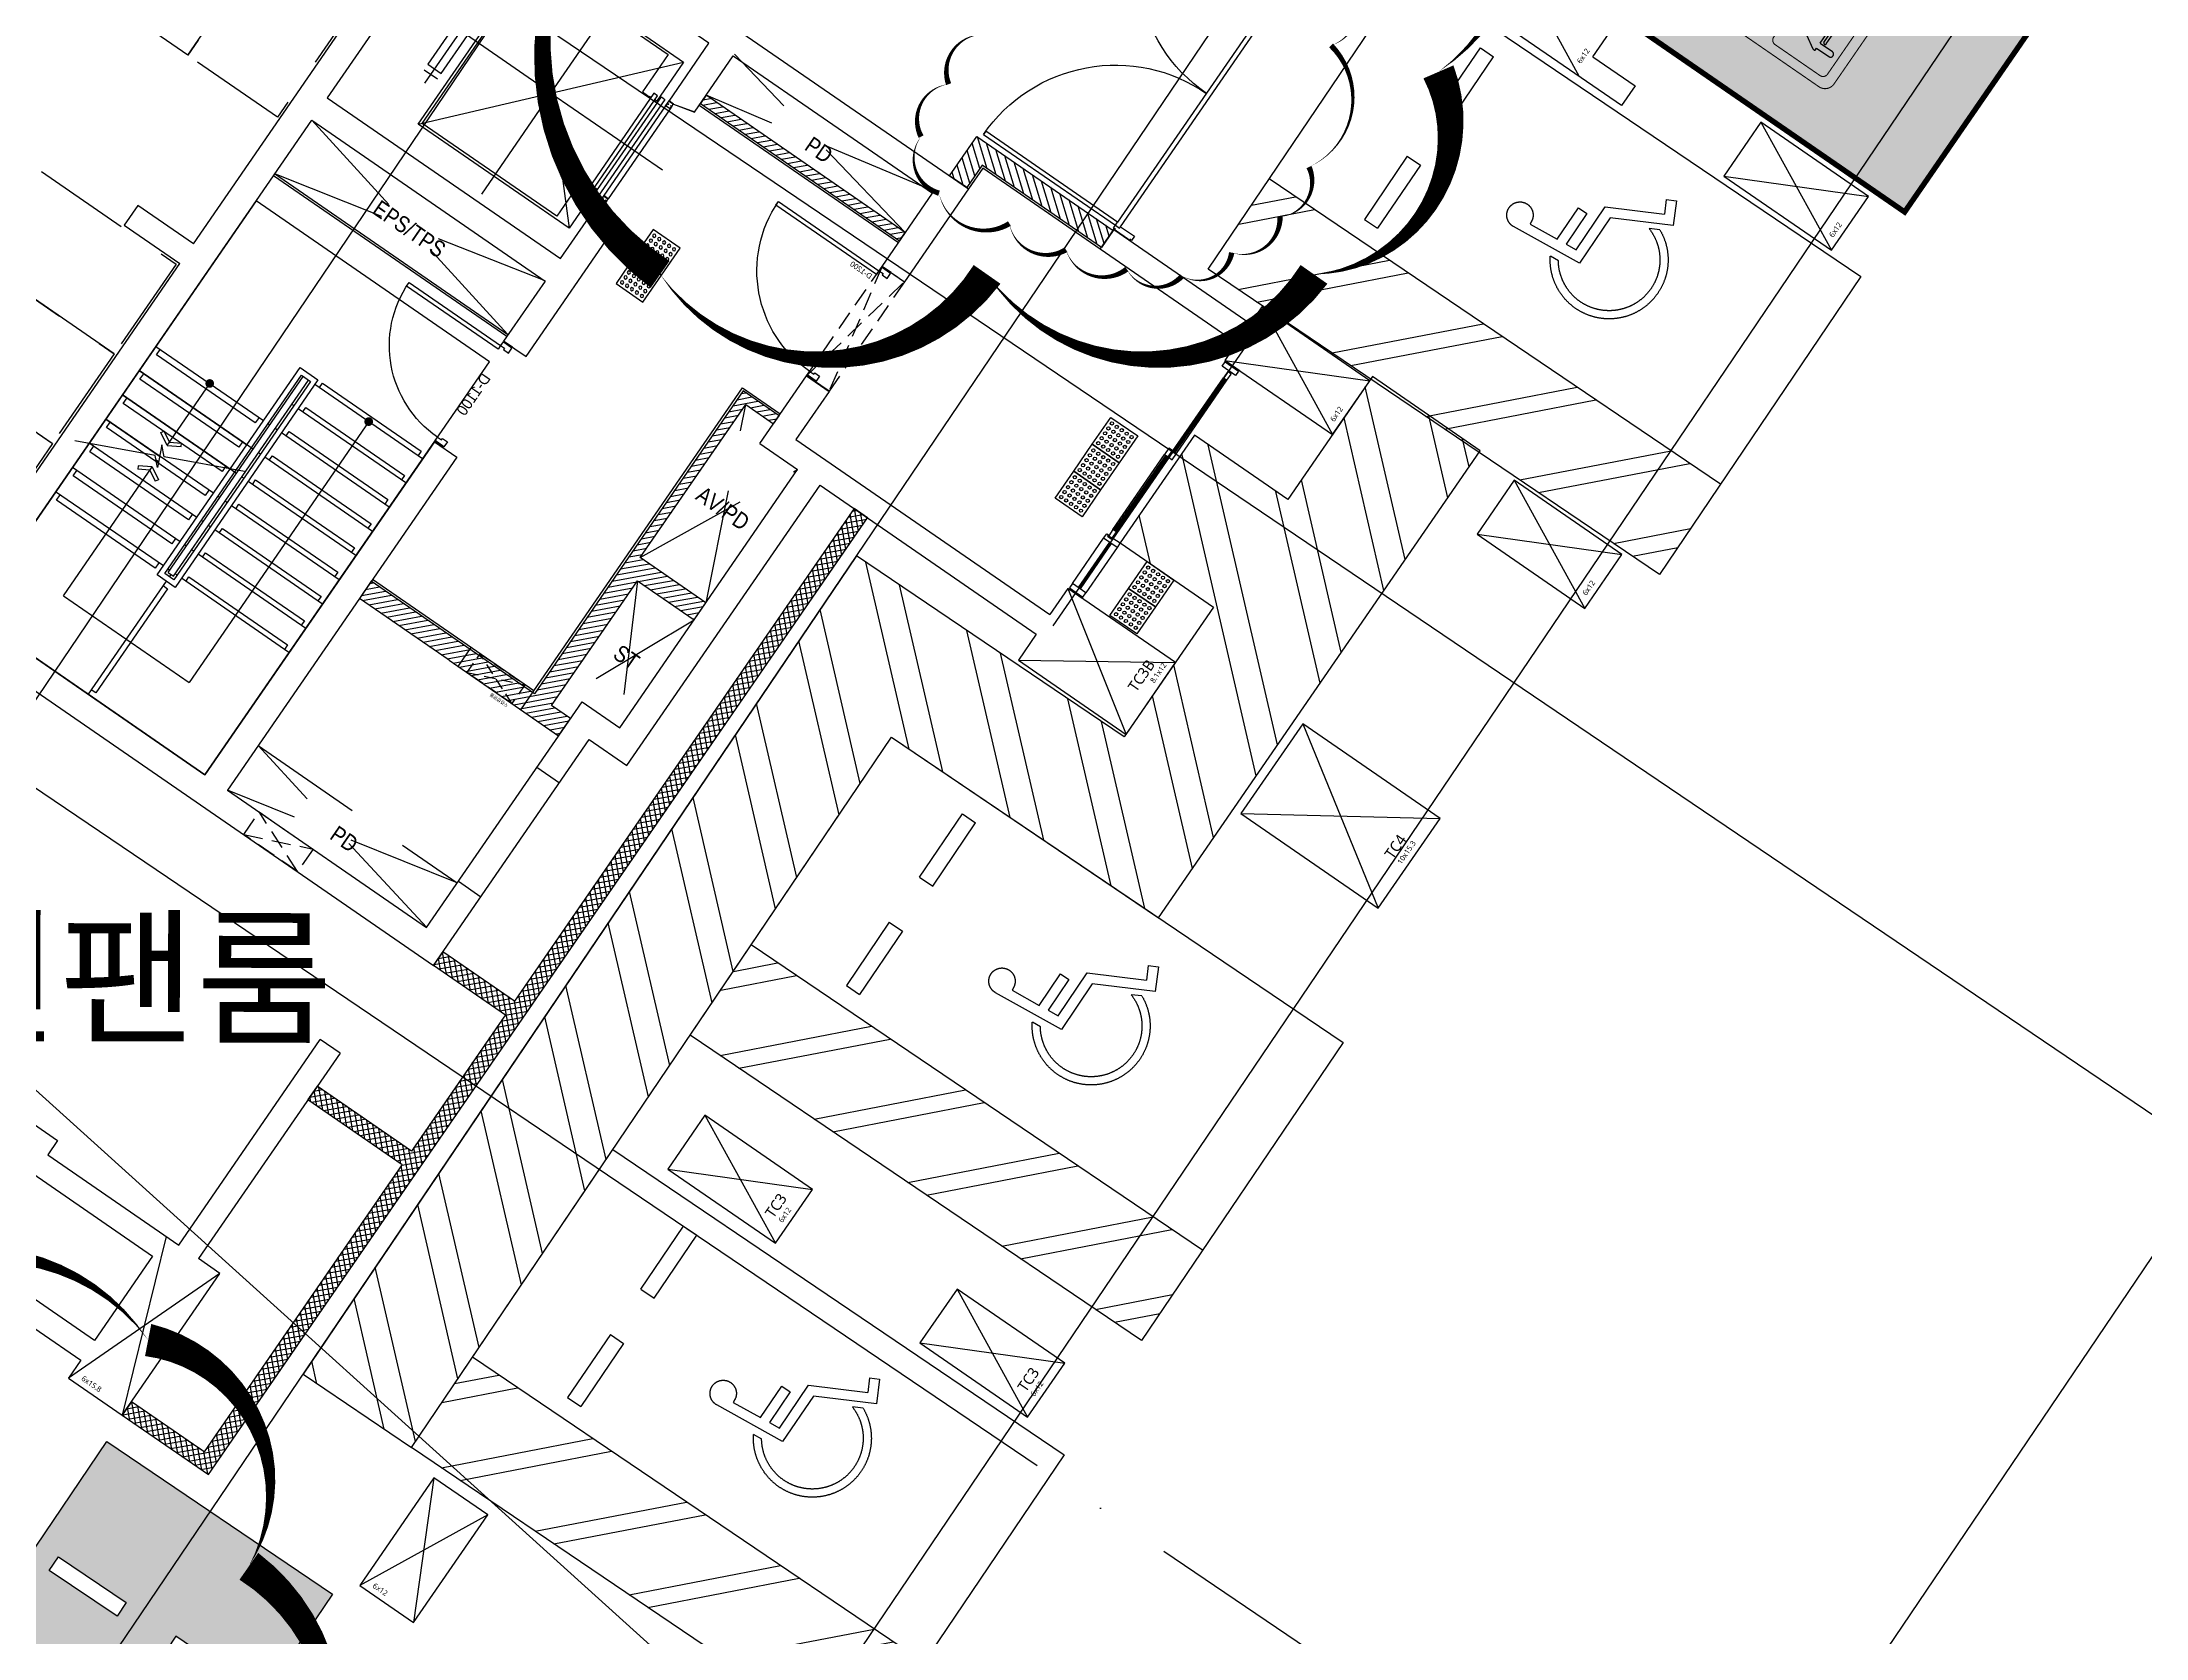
# Model space of a CAD drawing. Header units: millimetres. Extents: x -21000 to 567700, y 435000 to 850800.
# Drawn here: x 126322 to 145627, y 693040 to 707680 of the extents above; entities that cross this region are included whole.
import ezdxf
from ezdxf.enums import TextEntityAlignment as Align
from ezdxf.xclip import XClip

# ---------------------------------------------------------------- set-up
doc = ezdxf.new("R2010")
doc.units = ezdxf.units.MM
doc.header["$LTSCALE"] = 700
doc.header["$XCLIPFRAME"] = 2
for name, pattern in [('AB_Pbase$0$CEN', [62, 60, -1, 0, -1]), ('AB_Pbase$0$HID', [2.3, 1.5, -0.8]), ('AB_Pbase$0$주차장기둥$0$CEN', [62, 60, -1, 0, -1]), ('AB_Pbase$0$지하1층 동골조$0$$1$12$0$HIDDEN', [0.375, 0.25, -0.125]), ('AB_Pbase$0$지하1층 동골조$0$$2$12$0$HIDDEN', [0.375, 0.25, -0.125]), ('HIDDEN', [9.525, 6.35, -3.175])]:
    doc.linetypes.add(name, pattern=pattern)
doc.layers.get('0').update_dxf_attribs({"color": 2})
doc.layers.get('Defpoints').update_dxf_attribs({"color": 171})
for name, color, linetype, plot in [('AB_Pbase$0$252', 252, 'Continuous', False), ('AB_Pbase$0$CON-102-B2F$0$DEFPOINT', 247, 'Continuous', False), ('AB_Pbase$0$Defponts', 161, 'Continuous', False), ('def_10', 230, 'Continuous', False)]:
    doc.layers.add(name, color=color, linetype=linetype, plot=plot)
for name, color, linetype in [('AB_Pbase$0$CEN', 1, 'AB_Pbase$0$CEN'), ('AB_Pbase$0$DOOR', 4, 'Continuous'), ('AB_Pbase$0$ELE4', 4, 'Continuous'), ('AB_Pbase$0$ELE6', 6, 'Continuous'), ('AB_Pbase$0$ELE9', 9, 'Continuous'), ('AB_Pbase$0$elev', 6, 'Continuous'), ('AB_Pbase$0$FIN', 6, 'Continuous'), ('AB_Pbase$0$HAT', 8, 'Continuous'), ('AB_Pbase$0$HAT-BR', 5, 'Continuous'), ('AB_Pbase$0$LEAD', 7, 'Continuous'), ('AB_Pbase$0$void', 1, 'AB_Pbase$0$HID'), ('AB_Pbase$0$WAL', 3, 'Continuous'), ('AB_Pbase$0$WID', 4, 'Continuous'), ('AB_Pbase$0$WIN', 4, 'Continuous'), ('AB_Pbase$0$WIN1', 1, 'Continuous'), ('AB_Pbase$0$경량벽체 세대창고', 4, 'HIDDEN'), ('AB_Pbase$0$경량벽체 세대창고 모듈', 4, 'HIDDEN'), ('AB_Pbase$0$점자블럭', 5, 'Continuous'), ('AB_Pbase$0$주차-sol', 254, 'Continuous'), ('AB_Pbase$0$주차-여행', 221, 'Continuous'), ('AB_Pbase$0$주차-장애인', 8, 'Continuous'), ('AB_Pbase$0$주차-확장', 7, 'Continuous'), ('AB_Pbase$0$주차장기둥$0$CEN_P', 244, 'AB_Pbase$0$주차장기둥$0$CEN'), ('AB_Pbase$0$지하1층 동골조$0$$1$ELE6', 6, 'Continuous'), ('AB_Pbase$0$지하1층 동골조$0$$2$ELE6', 6, 'Continuous')]:
    doc.layers.add(name, color=color, linetype=linetype)
doc.styles.add('AB_Pbase$0$CON-102-B2F$0$맑은고딕', font='malgun.ttf')
doc.styles.add('AB_Pbase$0$돋움', font='')
doc.styles.add('AB_Pbase$0$맑은 고딕', font='')
doc.styles.get('AB_Pbase$0$돋움').set_extended_font_data('Dotum')
doc.styles.get('AB_Pbase$0$맑은 고딕').set_extended_font_data('Dotum')

# ---------------------------------------------------------------- blocks, each defined once
blk = doc.blocks.new('AB_Pbase$0$Door_s_1300', base_point=(595997, -11083))
at = {"layer": 'AB_Pbase$0$Defponts'}
for p, q in [((595987, -11083), (595987, -10983)), ((597207, -11083), (597207, -10983))]:
    blk.add_line(p, q, dxfattribs=at)
at = {"layer": 'AB_Pbase$0$WIN'}
for points in [[(596037, -10983), (596077, -10983), (596077, -9863), (596037, -9863)], [(596052, -11028), (596052, -11083), (595997, -11083), (595997, -10983), (596037, -10983), (596037, -11028)], [(597142, -11028), (597142, -11083), (597197, -11083), (597197, -10983), (597157, -10983), (597157, -11028)]]:
    blk.add_lwpolyline(points, close=True, dxfattribs=at)
at = {"layer": 'AB_Pbase$0$WIN1'}
blk.add_arc((596037, -10983), 1120, 0, 90, dxfattribs=at)
at = {"layer": 'AB_Pbase$0$Defponts', "style": 'AB_Pbase$0$돋움'}
blk.add_text('D-1200', height=50, rotation=90, dxfattribs=at).set_placement((596124, -10844), align=Align.MIDDLE)
blk = doc.blocks.new('AB_Pbase$0$CON-102-B2F', base_point=(36980, 677993, 0))
for p, q in [((23230, 5230), (23700, 5230)), ((23700, 5230), (23700, 5010)), ((23700, 5010), (20550, 5010)), ((20510, 1430), (22030, 1430)), ((20510, 1210), (20510, 1430)), ((22030, 1210), (20510, 1210)), ((13630, -3470), (13630, 980)), ((14390, 980), (19200, 980)), ((19200, 980), (19200, -55)), ((16480, 730), (13880, 730)), ((13880, 730), (13880, -1670)), ((16480, 85), (16480, 730)), ((16730, 760), (18950, 760)), ((16730, 135), (16730, 760)), ((18950, -55), (18950, 760)), ((16480, 85), (16530, 85)), ((16530, 85), (16730, 135)), ((18950, -55), (19200, -55)), ((16480, -1670), (16480, -1025)), ((16480, -1025), (16530, -1025)), ((16530, -1025), (16730, -1075)), ((16730, -2590), (16730, -1075)), ((18950, -1275), (19200, -1275)), ((18950, -2030), (18950, -1275)), ((19200, -1275), (19200, -1810)), ((13880, -1670), (16480, -1670)), ((13880, -7420), (13880, -1920)), ((13880, -1920), (16480, -1920)), ((16480, -1920), (16480, -2590)), ((19200, -1810), (22030, -1810)), ((18950, -2030), (19370, -2030)), ((19370, -4905), (19370, -2030)), ((19620, -5155), (19620, -2030)), ((19620, -2030), (22030, -2030)), ((16480, -2590), (16730, -2590)), ((13630, -3470), (13010, -3470)), ((13010, -3470), (13010, -3690)), ((13010, -3690), (13630, -3690)), ((13630, -7420), (13630, -3690)), ((16480, -3710), (16730, -3710)), ((16480, -3710), (16480, -7420)), ((16730, -3710), (16730, -7420)), ((18950, -4905), (19370, -4905)), ((18950, -7420), (18950, -4905)), ((19200, -5155), (19620, -5155)), ((19200, -7670), (19200, -5155)), ((13880, -7420), (16480, -7420)), ((16730, -7420), (18950, -7420)), ((13730, -7670), (19200, -7670)), ((18730, -11110), (18730, -8820)), ((18950, -8820), (18730, -8820)), ((18950, -8820), (18950, -11110)), ((16330, -10950), (17270, -10950)), ((17270, -10950), (17270, -11110)), ((17270, -11110), (18730, -11110)), ((17050, -11330), (18590, -11330)), ((18590, -11330), (18590, -12270)), ((18590, -12270), (16330, -12270)), ((16330, -12490), (18590, -12490))]:
    blk.add_line(p, q)
for points in [[(23230, 5230), (23230, 5610), (22030, 5610), (22030, 5230)], [(26040, 5010), (26040, 5610), (24840, 5610), (24840, 5010), (26040, 5010)], [(22030, 1210), (22030, 1020), (23230, 1020), (23230, 1620), (22030, 1620), (22030, 1430)], [(26040, 1020), (26040, 1620), (24840, 1620), (24840, 1020), (26040, 1020)], [(26040, -2320), (26040, -1320), (24510, -1320), (24510, -2320), (26040, -2320)], [(23230, -2320), (23230, -1520), (22030, -1520), (22030, -1810)], [(22030, -2030), (22030, -2320), (23230, -2320)], [(23230, -7990), (23230, -7390), (22030, -7390), (22030, -7990), (23230, -7990)], [(26040, -7990), (26040, -7390), (24840, -7390), (24840, -7990), (26040, -7990)], [(18590, -12690), (19190, -12690), (19190, -11110), (18950, -11110)], [(21870, -12740), (22470, -12740), (22470, -11540), (21870, -11540), (21870, -12740)], [(18590, -12490), (18590, -12690)]]:
    blk.add_lwpolyline(points)
at = {"layer": 'AB_Pbase$0$CON-102-B2F$0$DEFPOINT', "color": 190}
for p, q in [((22030, 5610), (23230, 5010)), ((24840, 5010), (26040, 5610)), ((24840, 5610), (26040, 5010)), ((22030, 1020), (23230, 1620)), ((22030, 1620), (23230, 1020)), ((24840, 1020), (26040, 1620)), ((24840, 1620), (26040, 1020)), ((24510, -2320), (26040, -1320)), ((24510, -1320), (26040, -2320)), ((22030, -2320), (23230, -1520)), ((22030, -1520), (23230, -2320)), ((18950, -5635), (19200, -5635)), ((18950, -6905), (19200, -6905)), ((22030, -7990), (23230, -7390)), ((22030, -7390), (23230, -7990)), ((24840, -7990), (26040, -7390)), ((24840, -7390), (26040, -7990)), ((18590, -11110), (19190, -12690)), ((19190, -11110), (18590, -12690)), ((21870, -11540), (22470, -12740)), ((22470, -11540), (21870, -12740))]:
    blk.add_line(p, q, dxfattribs=at)
at = {"layer": 'AB_Pbase$0$CON-102-B2F$0$DEFPOINT', "color": 6, "style": 'AB_Pbase$0$CON-102-B2F$0$맑은고딕'}
for s, height, rotation, p in [('6x12', 50, 90, (23178, 5111)), ('6x12', 50, 90, (25988, 5111)), ('6x12', 50, 90, (23178, 1121)), ('6x12', 50, 90, (25988, 1121)), ('TC3B', 100, 90, (23090, -1953)), ('8.1x12', 50, 90, (23178, -1790)), ('TC4', 100, 90, (25900, -1880)), ('10x15.3', 50, 90, (25988, -1873)), ('TC3', 100, 90, (23087, -7817)), ('6x12', 50, 90, (23178, -7802)), ('TC3', 100, 90, (25900, -7817)), ('6x12', 50, 90, (25988, -7802)), ('6x15.8', 50, 360, (18691, -12638)), ('6x12', 50, 360, (21971, -12688))]:
    blk.add_text(s, height=height, rotation=rotation, dxfattribs=at).set_placement(p)
blk = doc.blocks.new('AB_Pbase$0$CON-102-B1F')
blk.add_blockref('AB_Pbase$0$CON-102-B2F', (36980, 677993, 0))
blk = doc.blocks.new('AB_Pbase$0$지하1층 동골조')
at = {"layer": 'AB_Pbase$0$지하1층 동골조$0$$1$ELE6', "color": 6, "linetype": 'AB_Pbase$0$지하1층 동골조$0$$1$12$0$HIDDEN'}
for points in [[(-13608, 64654), (-12916, 65658), (-12710, 65516), (-13402, 64512), (-13608, 64654), (-12710, 65516)], [(-18279, 60105), (-18773, 60446), (-18632, 60652), (-18137, 60311), (-18279, 60105), (-18632, 60652)], [(-18773, 60446), (-18137, 60311)]]:
    blk.add_lwpolyline(points, dxfattribs=at)
at = {"layer": 'AB_Pbase$0$지하1층 동골조$0$$2$ELE6', "color": 6, "linetype": 'AB_Pbase$0$지하1층 동골조$0$$2$12$0$HIDDEN'}
blk.add_lwpolyline([(-12916, 65658), (-13402, 64512)], dxfattribs=at)
at = {"rotation": 325.4314069459599}
blk.add_blockref('AB_Pbase$0$CON-102-B1F', (-28489, 76455), dxfattribs=at)
blk = doc.blocks.new('AB_Pbase$0$점자블럭')
at = {"layer": 'AB_Pbase$0$점자블럭', "extrusion": (0, 0, -1)}
blk.add_lwpolyline([(0, 0), (300, 0), (300, 300), (0, 300)], close=True, dxfattribs=at)
at = {"layer": 'AB_Pbase$0$점자블럭', "color": 250}
for centre in [(-260, 260), (-260, 205), (-205, 260), (-205, 205), (-150, 260), (-150, 205), (-95, 260), (-95, 205), (-40, 260), (-40, 205), (-260, 150), (-260, 95), (-260, 40), (-205, 150), (-205, 95), (-205, 40), (-150, 150), (-150, 95), (-150, 40), (-95, 150), (-95, 95), (-95, 40), (-40, 150), (-40, 95), (-40, 40)]:
    blk.add_circle(centre, 15, dxfattribs=at)
blk = doc.blocks.new('AB_Pbase$0$주출입구현관문(102동지하)')
at = {"layer": 'AB_Pbase$0$CEN'}
blk.add_line((20163, -9714), (22119, -6876), dxfattribs=at)
at = {"layer": 'AB_Pbase$0$Defponts'}
for p, q in [((21740, -7293), (21864, -7378)), ((21746, -7285), (21870, -7370)), ((20305, -9376), (20428, -9461))]:
    blk.add_line(p, q, dxfattribs=at)
at = {"layer": 'AB_Pbase$0$ELE9'}
for p, q in [((21262, -8111), (21724, -7440)), ((21295, -8133), (21757, -7462)), ((20711, -8830), (21185, -8143)), ((20744, -8853), (21218, -8166)), ((20339, -9327), (20625, -8911)), ((20749, -8996), (20462, -9412))]:
    blk.add_line(p, q, dxfattribs=at)
at = {"layer": 'AB_Pbase$0$WIN'}
for p, q in [((21273, -8119), (21736, -7448)), ((21283, -8126), (21746, -7454)), ((20723, -8838), (21197, -8151)), ((20733, -8845), (21206, -8158)), ((20679, -8948), (20392, -9364)), ((20695, -8959), (20409, -9375))]:
    blk.add_line(p, q, dxfattribs=at)
for points in [[(21836, -7419), (21712, -7334), (21740, -7293), (21864, -7378)], [(21757, -7462), (21797, -7405), (21764, -7382), (21724, -7440)], [(21218, -8166), (21258, -8108), (21225, -8085), (21185, -8143)], [(21255, -8191), (21295, -8133), (21262, -8111), (21222, -8168)], [(20705, -8911), (20744, -8853), (20711, -8830), (20672, -8888)], [(20462, -9412), (20339, -9327), (20311, -9368), (20434, -9453)]]:
    blk.add_lwpolyline(points, close=True, dxfattribs=at)
blk.add_lwpolyline([(20625, -8911), (20654, -8870), (20670, -8881), (20662, -8894), (20703, -8922), (20711, -8910), (20777, -8955), (20749, -8996), (20625, -8911)], dxfattribs=at)
at = {"layer": 'AB_Pbase$0$점자블럭', "rotation": 55.43140694803035}
for p in [(20938, -7973), (20768, -8220), (20598, -8467), (21271, -9295), (21101, -9542)]:
    blk.add_blockref('AB_Pbase$0$점자블럭', p, dxfattribs=at)
blk = doc.blocks.new('AB_Pbase$0$세대창고')
at = {"layer": 'AB_Pbase$0$경량벽체 세대창고', "ltscale": 0.2}
blk.add_lwpolyline([(-290837, 78445), (-291837, 78445), (-291837, 79945), (-290837, 79945)], close=True, dxfattribs=at)
blk = doc.blocks.new('AB_Pbase$0$0228_REV.')
at = {"layer": 'AB_Pbase$0$경량벽체 세대창고 모듈'}
for p, rotation in [((525905, 370956), 325.4095001473409), ((526728, 370388), 325.4095001473409), ((99415, 403863), 235.4095001473414), ((98847, 403040), 235.4095001473414), ((98280, 402217), 235.4095001473414)]:
    blk.add_blockref('AB_Pbase$0$세대창고', p, dxfattribs=dict(at, rotation=rotation))
blk = doc.blocks.new('AB_Pbase$0$주차장기둥$0$cen 1bl 지하')
at = {"layer": 'AB_Pbase$0$주차장기둥$0$CEN_P', "color": 5}
for p, q in [((75934, -14994), (86484, 103882)), ((81413, -15480), (91962, 103396)), ((87041, -15980), (97590, 102896)), ((94810, -16669), (105360, 102207)), ((-3668, 69201), (140478, 56409)), ((51652, 55859), (139736, 48042))]:
    blk.add_line(p, q, dxfattribs=at)
blk = doc.blocks.new('AB_Pbase$0$주차장기둥')
at = {"rotation": 1.99999810188403}
blk.add_blockref('AB_Pbase$0$주차장기둥$0$cen 1bl 지하', (-253926, 27514), dxfattribs=at)
blk = doc.blocks.new('AB_Pbase$0$볼팅점검구8X12')
at = {"layer": 'AB_Pbase$0$WIN1', "color": 1, "linetype": 'AB_Pbase$0$HID', "ltscale": 0.1}
for p, q in [((0, 0), (-500, -210)), ((-500, 0), (0, -210))]:
    blk.add_line(p, q, dxfattribs=at)
blk.add_lwpolyline([(-500, -210), (0, -210), (0, 0), (-500, 0)], close=True, dxfattribs=at)
at = {"layer": 'Defpoints'}
for p, q in [((-600, 0), (-600, -210)), ((100, 0), (100, -210))]:
    blk.add_line(p, q, dxfattribs=at)
at = {"layer": 'Defpoints', "style": 'AB_Pbase$0$맑은 고딕'}
blk.add_text('볼팅점검구', height=30, rotation=0, dxfattribs=at).set_placement((-116, 41), align=Align.MIDDLE_CENTER)
blk = doc.blocks.new('AB_Pbase$0$실명')
at = {"layer": 'AB_Pbase$0$Defponts', "style": 'AB_Pbase$0$돋움'}
blk.add_text('제연팬룸', height=1000, rotation=359.9315, dxfattribs=at).set_placement((144979, -132255))
blk = doc.blocks.new('AB_Pbase$0$AB_Pbase-C1BCB056C')
at = {"layer": 'AB_Pbase$0$주차-여행'}
h = blk.add_hatch(color=170, dxfattribs=at)
h.dxf.hatch_style = 1
edge = h.paths.add_edge_path()
edge.add_line((105, 5), (1405, 5))
edge.add_arc((1405, 105), 100, 270, 360)
edge.add_line((1505, 105), (1505, 1405))
edge.add_arc((1405, 1405), 100, 0, 90)
edge.add_line((1405, 1505), (105, 1505))
edge.add_arc((105, 1405), 100, 90, 180)
edge.add_line((5, 1405), (5, 105))
edge.add_arc((105, 105), 100, 180, 270)
h = blk.add_hatch(color=255, dxfattribs=at)
h.dxf.hatch_style = 1
h.paths.add_polyline_path([(465, 1094), (465, 1180, 0.714286), (325, 1180), (325, 1094, 0.219224), (185, 965), (355, 965), (355, 875), (435, 875), (435, 965), (605, 965, 0.219224)])
h.paths.add_polyline_path([(445, 1295, 1), (345, 1295, 1)])
h.paths.add_polyline_path([(905, 1187), (905, 887, 1), (925, 887), (925, 1187, -1), (970, 1187), (970, 1167, 1), (990, 1167), (990, 1187, 1)])
h.paths.add_polyline_path([(1323, 1301, 1), (1233, 1301, 1)])
h.paths.add_polyline_path([(1326, 1193, 0.878579), (1252, 1222), (1178, 1090), (1094, 1086, 0.258599), (1086, 1081), (994, 920, 0.979199), (1041, 893), (1120, 1020), (1258, 1020, 0.342105), (1287, 1042)])
h.paths.add_polyline_path([(1288, 1000), (1138, 1000, 1), (1138, 975), (1288, 975, 1)], flags=17)
h.paths.add_polyline_path([(437, 598, 1), (527, 598, 1)])
h.paths.add_polyline_path([(528, 486, 0.88788), (453, 517), (433, 482, 0.415611), (332, 466), (259, 343, 0.192889), (258, 335, 0.480795), (267, 323), (285, 323), (285, 186, 1), (340, 186), (340, 323), (460, 323, 0.335846), (488, 345)])
h.paths.add_polyline_path([(516, 297), (366, 297, 1), (366, 272), (516, 272, 1)], flags=17)
h.paths.add_polyline_path([(1053, 529, 1), (1002, 529, 1)])
h.paths.add_polyline_path([(1071, 480, 1.194973), (1032, 437)])
h.paths.add_polyline_path([(1196, 466, 0.70337), (1123, 516), (1027, 409, 1), (1064, 375), (1111, 428, -1), (1122, 418), (1063, 351, 0.482877), (1064, 343), (1073, 339, -0.332101), (1075, 333), (1040, 174), (1231, 174), (1185, 381, -0.096684), (1185, 402)])
h.paths.add_polyline_path([(1194, 582, 1), (1104, 582, 1)])
at = {"layer": 'AB_Pbase$0$주차-여행', "color": 255}
for p, q in [((325, 1180), (325, 1094)), ((465, 1180), (465, 1094)), ((905, 887), (905, 1187)), ((925, 887), (925, 1187)), ((970, 1167), (970, 1187)), ((990, 1167), (990, 1187)), ((1178, 1090), (1252, 1222)), ((1287, 1042), (1326, 1193)), ((994, 920), (1086, 1081)), ((1041, 893), (1120, 1020)), ((1094, 1086), (1178, 1090)), ((1120, 1020), (1258, 1020)), ((1138, 1000), (1288, 1000)), ((1138, 975), (1288, 975)), ((355, 965), (185, 965)), ((355, 965), (355, 875)), ((435, 875), (355, 875)), ((605, 965), (435, 965)), ((435, 965), (435, 875)), ((259, 343), (332, 466)), ((433, 482), (453, 517)), ((528, 486), (488, 345)), ((1123, 516), (1027, 409)), ((1071, 480), (1032, 437)), ((1122, 418), (1063, 351)), ((1111, 428), (1064, 375)), ((1185, 402), (1196, 466)), ((257, 333), (257, 338)), ((267, 323), (285, 323)), ((285, 323), (285, 186)), ((340, 323), (460, 323)), ((340, 323), (340, 186)), ((366, 297), (516, 297)), ((366, 272), (516, 272)), ((1075, 333), (1040, 174)), ((1073, 339), (1064, 343)), ((1185, 381), (1231, 174)), ((1231, 174), (1040, 174))]:
    blk.add_line(p, q, dxfattribs=at)
at = {"layer": 'AB_Pbase$0$주차-여행', "color": 255, "const_width": 10}
for points in [[(105, 5), (1405, 5, 0.414214), (1505, 105), (1505, 1405, 0.414214), (1405, 1505), (105, 1505, 0.414214), (5, 1405), (5, 105, 0.414214)], [(145, 805), (645, 805, 0.414214), (695, 855), (695, 1355, 0.414214), (645, 1405), (145, 1405, 0.414214), (95, 1355), (95, 855, 0.414214)], [(865, 805), (1365, 805, 0.414214), (1415, 855), (1415, 1355, 0.414214), (1365, 1405), (865, 1405, 0.414214), (815, 1355), (815, 855, 0.414214)], [(145, 105), (645, 105, 0.414214), (695, 155), (695, 655, 0.414214), (645, 705), (145, 705, 0.414214), (95, 655), (95, 155, 0.414214)], [(865, 105), (1365, 105, 0.414214), (1415, 155), (1415, 655, 0.414214), (1365, 705), (865, 705, 0.414214), (815, 655), (815, 155, 0.414214)]]:
    blk.add_lwpolyline(points, format="xyb", close=True, dxfattribs=at)
at = {"layer": 'AB_Pbase$0$주차-여행', "color": 255}
for centre, radius in [((395, 1295), 50), ((1278, 1301), 45), ((482, 598), 45), ((1149, 582), 45), ((1028, 529), 25.7)]:
    blk.add_circle(centre, radius, dxfattribs=at)
for centre, radius, start, end in [((395, 1156), 74, 18.9246, 161.0754), ((948, 1187), 42.5, 0, 180), ((948, 1187), 22.5, 0, 180), ((980, 1167), 10, 180, 0), ((1287, 1203), 40, 345.5444, 150.7519), ((395, 877), 227, 107.9202, 157.3801), ((395, 877), 227, 22.6199, 72.0798), ((1094, 1076), 10, 92.4323, 150.4282), ((1138, 987), 12.5, 90, 270), ((1258, 1050), 30, 270, 345.5444), ((1288, 987), 12.5, 270, 90), ((915, 887), 10, 180, 0), ((1018, 907), 27, 150.4282, 328.0196), ((391, 424), 72.3, 54.3449, 144.618), ((489, 497), 41, 344.2578, 150.6627), ((1048, 462), 29, 37.898, 238.2024), ((1046, 392), 25, 138.0502, 318.0502), ((1117, 423), 7.5, 318.0502, 138.0502), ((1151, 478), 46.8, 345.409, 125.8947), ((1239, 393), 55, 170.2464, 192.336), ((267, 338), 10, 149.0416, 180), ((267, 333), 10, 180, 270), ((366, 284), 12.5, 90, 270), ((460, 353), 30, 270, 344.2578), ((516, 284), 12.5, 270, 90), ((1066, 348), 5, 138.0502, 241.1496), ((1070, 334), 5, 347.664, 61.1496), ((312, 186), 27.5, 180, 0)]:
    blk.add_arc(centre, radius, start, end, dxfattribs=at)
blk = doc.blocks.new('AB_Pbase$0$AB_Pbase-여행주차_')
at = {"layer": 'AB_Pbase$0$주차-sol'}
h = blk.add_hatch(color=252, dxfattribs=at)
h.paths.add_polyline_path([(54378012, -70102334), (54378012, -70097234), (54375512, -70097234), (54375512, -70102334)])
h.paths.add_polyline_path([(54377037, -70098359), (54377037, -70098509), (54377787, -70098509), (54377787, -70098359)], flags=16)
h.paths.add_polyline_path([(54376487, -70098359), (54376487, -70098509), (54375737, -70098509), (54375737, -70098359)], flags=16)
at = {"layer": 'AB_Pbase$0$주차-여행', "const_width": 50}
blk.add_lwpolyline([(54378012, -70102334), (54378012, -70097234), (54375512, -70097234), (54375512, -70102334)], close=True, dxfattribs=at)
at = {"layer": 'AB_Pbase$0$주차-여행', "color": 5, "ltscale": 600}
for points in [[(54376487, -70098359), (54376487, -70098509), (54375737, -70098509), (54375737, -70098359)], [(54377037, -70098359), (54377037, -70098509), (54377787, -70098509), (54377787, -70098359)]]:
    blk.add_lwpolyline(points, close=True, dxfattribs=at)
at = {"layer": 'AB_Pbase$0$주차-여행', "xscale": 1.000000000002362, "yscale": 1.000000000002362, "zscale": 1.000000000002362}
blk.add_blockref('AB_Pbase$0$AB_Pbase-C1BCB056C', (54376007, -70101139), dxfattribs=at)
blk = doc.blocks.new('AB_Pbase$0$주차확장')
at = {"layer": 'AB_Pbase$0$주차-sol'}
h = blk.add_hatch(color=252, dxfattribs=at)
h.paths.add_polyline_path([(1525, -3825), (2275, -3825), (2275, -3975), (1525, -3975)], flags=16)
edge = h.paths.add_edge_path()
edge.add_line((0, -5100), (2500, -5100))
edge.add_line((2500, -5100), (2500, 0))
edge.add_line((2500, 0), (0, 0))
edge.add_line((0, 0), (0, -5100))
h.paths.add_polyline_path([(225, -3975), (225, -3825), (975, -3825), (975, -3975)])
at = {"layer": 'AB_Pbase$0$주차-확장'}
blk.add_lwpolyline([(0, 0), (0, -5100), (2500, -5100), (2500, 0)], close=True, dxfattribs=at)
at = {"layer": 'AB_Pbase$0$주차-확장', "ltscale": 600}
for points in [[(975, -3975), (975, -3825), (225, -3825), (225, -3975)], [(1525, -3975), (1525, -3825), (2275, -3825), (2275, -3975)]]:
    blk.add_lwpolyline(points, close=True, dxfattribs=at)
blk = doc.blocks.new('AB_Pbase$0$C2FA95CCC')
at = {"layer": 'AB_Pbase$0$주차-장애인'}
for p, q in [((2592, 5000), (2300, 4708)), ((2800, 5000), (2300, 4500)), ((3300, 4668), (2300, 3668)), ((3300, 4460), (2300, 3460)), ((3300, 3628), (2300, 2628)), ((3300, 3421), (2300, 2421)), ((1347, 2209), (1407, 2898)), ((1272, 2788), (1303, 2785)), ((1303, 2785), (1278, 2500)), ((3300, 2589), (2300, 1589)), ((1278, 2500), (930, 2500)), ((930, 2500), (930, 2407)), ((930, 2407), (1270, 2407)), ((1270, 2407), (1261, 2303)), ((1435, 2381), (1442, 2466)), ((3300, 2381), (2300, 1381)), ((785, 2303), (536, 1815)), ((577, 1689), (842, 2209)), ((1261, 2303), (785, 2303)), ((842, 2209), (1347, 2209)), ((415, 1877), (373, 1793)), ((373, 1793), (577, 1689)), ((415, 1877), (536, 1815)), ((679, 1768), (725, 1857)), ((3300, 1549), (2300, 549)), ((3300, 1341), (2300, 341)), ((3300, 509), (2791, 0)), ((3300, 301), (2999, 0))]:
    blk.add_line(p, q, dxfattribs=at)
at = {"layer": 'AB_Pbase$0$주차-장애인', "color": 6}
for p, q in [((2300, 0), (2300, 5000)), ((918, 4069), (218, 4069)), ((218, 4069), (218, 3922)), ((918, 4069), (918, 3922)), ((1418, 4069), (2118, 4069)), ((1418, 4069), (1418, 3922)), ((2118, 4069), (2118, 3922)), ((918, 3922), (218, 3922)), ((1418, 3922), (2118, 3922))]:
    blk.add_line(p, q, dxfattribs=at)
blk.add_lwpolyline([(3300, 0), (3300, 0), (3300, 5000), (0, 5000), (0, 0), (3300, 0)], dxfattribs=at)
at = {"layer": 'AB_Pbase$0$주차-장애인'}
for centre, radius, start, end in [((1286, 2908), 121, 355, 265), ((1168, 2000), 541, 205.4276, 59.4924), ((1168, 2000), 466, 197.9259, 55)]:
    blk.add_arc(centre, radius, start, end, dxfattribs=at)
blk = doc.blocks.new('AB_Pbase$0$pppaaa_1_1')
at = {"layer": 'AB_Pbase$0$주차-여행', "rotation": 55.43140680194503}
blk.add_blockref('AB_Pbase$0$AB_Pbase-여행주차_', (-88434435, -4293723, 0), dxfattribs=at)
at = {"layer": 'AB_Pbase$0$주차-장애인', "ltscale": 600, "xscale": -1, "rotation": 55.9286298529042}
for p in [(143012, 705529, 0), (138259, 698501), (135701, 694719)]:
    blk.add_blockref('AB_Pbase$0$C2FA95CCC', p, dxfattribs=at)
at = {"layer": 'AB_Pbase$0$주차-확장', "xscale": -1, "rotation": 145.9286270008713}
blk.add_blockref('AB_Pbase$0$주차확장', (124059, 690617), dxfattribs=at)
blk = doc.blocks.new('AB_Pbase$0$arrow1')
for p, q in [((0, 0), (0.286, 0.501)), ((0, 0), (0.286, -0.501)), ((0.165, 0), (0.41, 0.429)), ((0.165, 0), (0.41, -0.429)), ((0.286, 0.501), (0.41, 0.43)), ((0.286, -0.501), (0.41, -0.43))]:
    blk.add_line(p, q)
blk = doc.blocks.new('AB_Pbase$0$102-1 (270)')
at = {"layer": 'AB_Pbase$0$252'}
blk.add_line((1261, 2274), (-121, -219), dxfattribs=at)
at = {"layer": 'AB_Pbase$0$ELE4'}
for p, q in [((-1818, 3981), (-2400, 2931)), ((-1582, 3850), (-2164, 2800)), ((-1346, 3719), (-1928, 2669)), ((-1110, 3588), (-1691, 2538)), ((-874, 3457), (-1455, 2407)), ((-637, 3326), (-1219, 2277)), ((-401, 3195), (-983, 2146)), ((-165, 3064), (-747, 2015)), ((71, 2933), (-511, 1884)), ((-552, 1758), (-2463, 2817)), ((-523, 1810), (-2434, 2870)), ((-2188, 2756), (-2198, 2739)), ((-2000, 2538), (-1991, 2555)), ((-1952, 2625), (-1962, 2608)), ((-2606, 1445), (-2025, 2494)), ((-1755, 2425), (-2370, 1314)), ((-2370, 1314), (-1788, 2363)), ((-1764, 2407), (-1755, 2425)), ((-1716, 2495), (-1725, 2477)), ((-1480, 2364), (-1489, 2346)), ((-1518, 2294), (-2134, 1183)), ((-2134, 1183), (-1552, 2232)), ((-1282, 2163), (-1292, 2145)), ((-1243, 2233), (-1253, 2215)), ((-1316, 2102), (-1898, 1052)), ((-1080, 1971), (-1662, 921)), ((-1046, 2032), (-1056, 2014)), ((-1007, 2102), (-1017, 2084)), ((-771, 1971), (-781, 1953)), ((-844, 1840), (-1426, 790)), ((-810, 1901), (-820, 1884)), ((-574, 1770), (-583, 1753)), ((-552, 1758), (-523, 1810)), ((-535, 1840), (-545, 1823)), ((-537, 1784), (-515, 1772)), ((-472, 1748), (630, 1137)), ((-1898, 1052), (-1607, 1577)), ((-608, 1709), (-1189, 659))]:
    blk.add_line(p, q, dxfattribs=at)
at = {"layer": 'AB_Pbase$0$ELE6'}
for points in [[(-2376, 2975), (-2419, 2999), (-1886, 3961), (-1842, 3937)], [(-2140, 2844), (-2183, 2868), (-1650, 3830), (-1606, 3806)], [(-1903, 2713), (-1947, 2737), (-1414, 3699), (-1370, 3675)], [(-1667, 2582), (-1711, 2606), (-1178, 3568), (-1134, 3544)], [(-1431, 2451), (-1475, 2475), (-942, 3437), (-898, 3413)], [(-1195, 2320), (-1239, 2344), (-705, 3307), (-662, 3282)], [(-959, 2189), (-1003, 2214), (-469, 3176), (-426, 3151)], [(-723, 2058), (-766, 2083), (-233, 3045), (-189, 3021)], [(-487, 1928), (-530, 1952), (3, 2914), (47, 2890)], [(-2049, 2451), (-1996, 2421), (-2530, 1459), (-2582, 1488)], [(-1813, 2320), (-1760, 2291), (-2294, 1328), (-2346, 1358)], [(-1577, 2189), (-1524, 2160), (-2057, 1198), (-2110, 1227)], [(-1340, 2058), (-1288, 2029), (-1821, 1067), (-1874, 1096)], [(-1104, 1927), (-1052, 1898), (-1585, 936), (-1638, 965)], [(-868, 1796), (-816, 1767), (-1349, 805), (-1401, 834)], [(-428, 1724), (-404, 1767), (611, 1205), (587, 1161)], [(-1553, 1571), (-1566, 1548)], [(-632, 1665), (-579, 1636), (-1113, 674), (-1165, 703)]]:
    blk.add_lwpolyline(points, dxfattribs=at)
for points in [[(-520, 1660), (-2541, 2780), (-2444, 2955), (-423, 1835)], [(-540, 1728), (-2473, 2800), (-2424, 2887), (-491, 1816)]]:
    blk.add_lwpolyline(points, close=True, dxfattribs=at)
at = {"layer": 'AB_Pbase$0$LEAD'}
for p, q in [((-2109, 3456), (432, 2047)), ((-1712, 1635), (-2315, 1970)), ((-247, 823), (432, 2047)), ((-247, 823), (-1502, 1519))]:
    blk.add_line(p, q, dxfattribs=at)
at = {"layer": 'AB_Pbase$0$LEAD', "const_width": 39.5}
for points in [[(-2119, 3438, -1), (-2099, 3473, -1)], [(-2325, 1952, -1), (-2306, 1987, -1)]]:
    blk.add_lwpolyline(points, format="xyb", close=True, dxfattribs=at)
at = {"layer": 'AB_Pbase$0$LEAD'}
blk.add_lwpolyline([(-1543, 2365), (-1604, 1619), (-1713, 1587), (-1501, 1566), (-1610, 1535), (-1671, 789)], dxfattribs=at)
at = {"layer": 'Defpoints'}
blk.add_lwpolyline([(-2763, 4504), (-4023, 2230), (0, 0), (1261, 2274)], close=True, dxfattribs=at)
at = {"layer": 'AB_Pbase$0$LEAD', "xscale": 225, "yscale": 225, "zscale": 225, "rotation": 150.9999981430949}
blk.add_blockref('AB_Pbase$0$arrow1', (-1712, 1635), dxfattribs=at)
at = {"layer": 'AB_Pbase$0$LEAD', "extrusion": (0, 0, -1), "xscale": 225, "yscale": 225, "zscale": -225, "rotation": 209.0000018569048}
blk.add_blockref('AB_Pbase$0$arrow1', (1502, 1519), dxfattribs=at)
blk = doc.blocks.new('AB_Pbase$0$장애인주차구획통로_1')
at = {"layer": 'AB_Pbase$0$주차-장애인'}
h = blk.add_hatch(dxfattribs=at)
h.set_pattern_fill('ANSI32', color=256, scale=80, angle=58)
h.set_pattern_definition([(103, (-28406.3, -694336.9), (-742.47, -171.4127), []), (103, (-28216, -694032.3), (-742.47, -171.4127), [])])
h.paths.add_polyline_path([(110123, 10274), (109346, 9146), (108489, 9736), (107808, 8748), (108665, 8158), (107846, 6970), (105389, 8631), (100310, 1122), (101304, 449), (105711, 6965), (108159, 5309), (111111, 9593)])
at = {"layer": 'AB_Pbase$0$주차-장애인', "color": 6}
blk.add_lwpolyline([(110123, 10274), (109346, 9146), (108489, 9736), (107808, 8748), (108665, 8158), (107846, 6970), (105389, 8631), (100310, 1122), (101304, 449), (105711, 6965), (108159, 5309), (111111, 9593), (110123, 10274)], dxfattribs=at)
blk = doc.blocks.new('AB_Pbase$0$ELEV-17', base_point=(816431, 396512))
at = {"layer": 'AB_Pbase$0$elev'}
for p, q in [((816431, 398029), (816431, 399270)), ((815506, 397188), (817356, 398870)), ((817356, 397188), (815506, 398870)), ((815901, 399012), (815876, 399012)), ((815901, 398962), (815876, 398962)), ((816931, 399012), (815931, 399012)), ((816931, 398962), (815931, 398962)), ((816431, 398883), (816431, 398923)), ((816431, 398808), (816431, 398848)), ((816961, 399012), (816986, 399012)), ((816961, 398962), (816986, 398962)), ((816431, 398029), (815306, 398029)), ((816431, 398029), (816431, 396788)), ((816431, 398029), (817556, 398029)), ((816981, 397023), (815846, 397023)), ((815946, 396948), (815946, 397098)), ((816916, 397098), (816916, 396948))]:
    blk.add_line(p, q, dxfattribs=at)
for points in [[(815936, 398858), (815946, 398858), (815946, 398870), (815506, 398870), (815506, 397188), (817356, 397188), (817356, 398870), (816916, 398870), (816916, 398858), (816926, 398858), (816916, 398858)], [(815936, 398798), (815946, 398798), (815946, 398713), (815531, 398713), (815531, 397213), (817331, 397213), (817331, 398713), (816916, 398713), (816916, 398798), (816926, 398798)]]:
    blk.add_lwpolyline(points, dxfattribs=at)
for points in [[(815886, 398883), (816976, 398883), (816976, 398923), (815886, 398923)], [(815904, 398965), (815928, 398965), (815928, 399009), (815904, 399009), (815904, 398997), (815901, 398997), (815901, 399012), (815931, 399012), (815931, 398962), (815901, 398962), (815901, 398977), (815904, 398977)], [(816966, 398848), (816966, 398808), (815906, 398808), (815906, 398848)], [(816958, 398965), (816934, 398965), (816934, 399009), (816958, 399009), (816958, 398997), (816961, 398997), (816961, 399012), (816931, 399012), (816931, 398962), (816961, 398962), (816961, 398977), (816958, 398977)], [(816006, 396948), (816006, 397098), (816856, 397098), (816856, 396948)]]:
    blk.add_lwpolyline(points, close=True, dxfattribs=at)
at = {"layer": 'Defpoints'}
for p, q in [((815876, 399012), (815826, 399212)), ((816986, 399012), (817036, 399212)), ((815876, 398962), (815876, 399012)), ((816986, 399012), (816986, 398962))]:
    blk.add_line(p, q, dxfattribs=at)
blk = doc.blocks.new('AB_Pbase$0$Door_s_1100')
at = {"layer": 'AB_Pbase$0$Defponts'}
for p, q in [((-10, 0), (-10, 100)), ((1110, 0), (1110, 100))]:
    blk.add_line(p, q, dxfattribs=at)
at = {"layer": 'AB_Pbase$0$WIN'}
for points in [[(40, 100), (80, 100), (80, 1120), (40, 1120)], [(55, 55), (55, 0), (0, 0), (0, 100), (40, 100), (40, 55)], [(1045, 55), (1045, 0), (1100, 0), (1100, 100), (1060, 100), (1060, 55)]]:
    blk.add_lwpolyline(points, close=True, dxfattribs=at)
at = {"layer": 'AB_Pbase$0$WIN1'}
blk.add_arc((40, 100), 1020, 0, 90, dxfattribs=at)
at = {"layer": 'AB_Pbase$0$Defponts', "style": 'AB_Pbase$0$돋움'}
blk.add_text('D-1100', height=100, dxfattribs=at).set_placement((550, 50), align=Align.MIDDLE)
blk = doc.blocks.new('AB_Pbase$0$CO_102-2-B_B1')
at = {"layer": 'AB_Pbase$0$HAT-BR'}
h = blk.add_hatch(dxfattribs=at)
h.set_pattern_fill('ANSI31', color=256, scale=15)
h.set_pattern_definition([(45, (37226.185, -288379.92), (-33.6759605, 33.6759605), [])])
edge = h.paths.add_edge_path()
edge.add_line((-2220, 2150), (0, 2150))
edge.add_line((0, 2150), (0, 2240))
edge.add_line((0, 2240), (-2220, 2240))
edge.add_line((-2220, 2240), (-2220, 2150))
h = blk.add_hatch(dxfattribs=at)
h.set_pattern_fill('ANSI31', color=256, scale=15, angle=360)
h.set_pattern_definition([(45, (37226.185, -288379.92), (-33.6759605, 33.6759605), [])])
edge = h.paths.add_edge_path()
edge.add_line((-1220, -3365), (0, -3365))
edge.add_line((0, -3365), (0, -3175))
edge.add_line((0, -3175), (-210, -3175))
edge.add_line((-210, -3175), (-210, -1785))
edge.add_line((-210, -1785), (420, -1785))
edge.add_line((420, -1785), (420, -1595))
edge.add_line((420, -1595), (-310, -1595))
edge.add_line((-310, -1595), (-310, 110))
edge.add_line((-310, 110), (0, 110))
edge.add_line((0, 110), (0, 200))
edge.add_line((0, 200), (-400, 200))
edge.add_line((-400, 200), (-400, -3175))
edge.add_line((-400, -3175), (-2220, -3175))
edge.add_line((-2220, -3175), (-2220, -3365))
edge.add_line((-1220, -3365), (-2220, -3365))
at = {"layer": 'AB_Pbase$0$FIN'}
for p, q in [((-2220, 2130), (0, 2130)), ((-420, -3155), (-420, 220)), ((-420, 220), (0, 220)), ((-2470, -600), (-5070, -600)), ((-2470, -620), (-5070, -620)), ((-420, -3155), (-2220, -3155))]:
    blk.add_line(p, q, dxfattribs=at)
at = {"layer": 'AB_Pbase$0$void'}
for p, q in [((0, 2240), (-2220, 2700)), ((0, 2700), (-2220, 2240)), ((423, -1595), (-310, 110)), ((-2470, 0), (-5070, -600)), ((-5070, 0), (-2470, -600)), ((-310, -1595), (420, -110)), ((-210, -1785), (420, -2985)), ((423, -1785), (-210, -3175)), ((-2220, -5005), (0, -5005)), ((0, -5005), (-2220, -5500)), ((0, -5500), (-2220, -5005))]:
    blk.add_line(p, q, dxfattribs=at)
at = {"layer": 'AB_Pbase$0$WAL'}
for p, q in [((-2220, 2240), (-2220, 2150)), ((-1220, -3365), (-2220, -3365)), ((-1220, -3365), (-1220, -3365))]:
    blk.add_line(p, q, dxfattribs=at)
for points in [[(-2220, 2150), (0, 2150), (0, 2240), (-2220, 2240)], [(-1220, -3365), (0, -3365), (0, -3175), (-210, -3175), (-210, -1785), (420, -1785), (420, -1595), (-310, -1595), (-310, 110), (0, 110), (0, 200), (-400, 200), (-400, -3175), (-2220, -3175), (-2220, -3365)]]:
    blk.add_lwpolyline(points, dxfattribs=at)
for name, p, xscale, rotation in [('AB_Pbase$0$ELEV-17', (-4920, 1450), -0.9999999999999998, 270), ('AB_Pbase$0$점자블럭', (-1620, 950), -1.000000000000002, 179.9999999999998), ('AB_Pbase$0$점자블럭', (-1620, 650), -1.000000000000002, 179.9999999999998)]:
    blk.add_blockref(name, p, dxfattribs=dict(xscale=xscale, rotation=rotation))
at = {"layer": 'AB_Pbase$0$WID', "extrusion": (0, 0, -1), "zscale": -0.9999999999999992, "rotation": 270}
blk.add_blockref('AB_Pbase$0$Door_s_1100', (2370, -680), dxfattribs=at)
at = {"layer": 'AB_Pbase$0$Defponts', "style": 'AB_Pbase$0$돋움', "width": 0.9}
for s, p in [('PD', (-1082, 2416)), ('EPS/TPS', (-3766, -311)), ('AV/PD', (58, -789)), ('ST', (105, -2420)), ('PD', (-1082, -5262))]:
    blk.add_text(s, height=150, dxfattribs=at).set_placement(p, align=Align.MIDDLE)
blk = doc.blocks.new('AB_Pbase$0$C79BC3B90')
at = {"layer": 'AB_Pbase$0$DOOR', "color": 9}
for p, q in [((-3664, 1106), (-754, 1106)), ((-774, 1061), (-3644, 1061))]:
    blk.add_line(p, q, dxfattribs=at)
at = {"layer": 'AB_Pbase$0$DOOR'}
for points in [[(-3709, 1081), (-3709, 1061), (-3679, 1061), (-3679, 1106), (-3664, 1106), (-3664, 1261), (-3709, 1261), (-3709, 1241)], [(-709, 1081), (-709, 1061), (-739, 1061), (-739, 1106), (-754, 1106), (-754, 1261), (-709, 1261), (-709, 1241)], [(-3679, 1061), (-3644, 1061), (-3644, -409), (-3679, -409), (-3679, 1061)], [(-739, 1061), (-774, 1061), (-774, -409), (-739, -409), (-739, 1061)]]:
    blk.add_lwpolyline(points, dxfattribs=at)
at = {"layer": 'AB_Pbase$0$DOOR', "color": 9}
for centre, start, end in [((-3679, 1061), 270, 0), ((-739, 1061), 180, 270)]:
    blk.add_arc(centre, 1470, start, end, dxfattribs=at)
at = {"layer": 'Defpoints'}
for p, q in [((-3719, 1261), (-3719, 1061)), ((-699, 1261), (-699, 1061))]:
    blk.add_line(p, q, dxfattribs=at)
blk = doc.blocks.new('AB_Pbase')
at = {"layer": 'AB_Pbase$0$HAT'}
h = blk.add_hatch(dxfattribs=at)
h.set_pattern_fill('NET', color=256, scale=15, angle=100)
h.paths.add_polyline_path([(129710, 697505), (128846, 698101), (128761, 697978), (129625, 697382), (127810, 694747), (127143, 695206), (127058, 695083), (127848, 694538), (133897, 703316), (133773, 703401), (130658, 698881), (129999, 699334), (129914, 699211), (130573, 698757)])
at = {"layer": 'AB_Pbase$0$HAT-BR'}
h = blk.add_hatch(dxfattribs=at)
h.set_pattern_fill('ANSI31', color=256, scale=20, angle=62)
h.paths.add_polyline_path([(136043, 705796), (134947, 706551), (134806, 706345), (134649, 706453), (134899, 706815), (136150, 705953)])
h.paths.add_polyline_path([(112804, 708924), (113377, 709755), (113501, 709670), (113609, 709827), (113329, 710020), (112648, 709032)])
at = {"layer": 'AB_Pbase$0$252'}
blk.add_line((202357, 629352), (-212981, 1004411), dxfattribs=at)
at = {"layer": 'AB_Pbase$0$FIN'}
blk.add_lwpolyline([(136031, 705780), (134953, 706523), (134822, 706334)], dxfattribs=at)
at = {"layer": 'AB_Pbase$0$WAL'}
blk.add_line((127789, 694761), (127666, 694846), dxfattribs=at)
blk.add_lwpolyline([(136043, 705796), (134947, 706551), (134806, 706345), (134649, 706453), (134899, 706815), (136150, 705953), (136043, 705796)], dxfattribs=at)
blk.add_lwpolyline([(129710, 697505), (128846, 698101), (128761, 697978), (129625, 697382), (127810, 694747), (127143, 695206), (127058, 695083), (127848, 694538), (133897, 703316), (133773, 703401), (130658, 698881), (129999, 699334), (129914, 699211), (130573, 698757)], close=True, dxfattribs=at)
for name, p, rotation in [('AB_Pbase$0$주차장기둥', (231893, 539971), 329.0000000345588), ('AB_Pbase$0$0228_REV.', (-203355, 106916), 359.9999999999992), ('AB_Pbase$0$지하1층 동골조', (146945, 639965), 359.9999999999994), ('AB_Pbase$0$실명', (-21011, 830850), 359.9999999999999), ('AB_Pbase$0$주출입구현관문(102동지하)', (115437, 712040), 359.9999999999992), ('AB_Pbase$0$102-1 (270)', (125675, 702435), 264.4314087950716)]:
    blk.add_blockref(name, p, dxfattribs=dict(rotation=rotation))
for name, p, xscale, rotation in [('AB_Pbase$0$C79BC3B90', (137385, 709631), -1, 235.4314052912761), ('AB_Pbase$0$Door_s_1300', (134106, 705558), -0.9999999999999978, 55.4314069211425)]:
    blk.add_blockref(name, p, dxfattribs=dict(xscale=xscale, rotation=rotation))
ref = blk.add_blockref('AB_Pbase$0$장애인주차구획통로_1', (28406, 694337), dxfattribs=dict(rotation=359.9999999999999))
XClip(ref).set_block_clipping_path([(-28406.3348484063, -694336.9095073047), (465439.3839524707, 145612.4817902463)])
at = {"layer": 'AB_Pbase$0$ELE4', "rotation": 325.4314069210062}
blk.add_blockref('AB_Pbase$0$CO_102-2-B_B1', (132971, 704088), dxfattribs=at)
at = {"layer": 'AB_Pbase$0$WAL'}
ref = blk.add_blockref('AB_Pbase$0$pppaaa_1_1', (0, 0), dxfattribs=dict(at, rotation=359.9999999999999))
XClip(ref).set_block_clipping_path([(-396188.9384898804, 0.0133324571), (493845.7278262604, 839949.4046300659)])
at = {"layer": 'AB_Pbase$0$WIN1', "xscale": -0.9999999999999998, "rotation": 145.4314069209658}
blk.add_blockref('AB_Pbase$0$볼팅점검구8X12', (130633, 701612), dxfattribs=at)

msp = doc.modelspace()

# ---------------------------------------------------------------- block references
ref = msp.add_blockref('AB_Pbase', (0, 0))
XClip(ref).set_block_clipping_path([(-0.000000015, 445500.0000000148), (493845.7187941075, 839949.3912975936)])

# ---------------------------------------------------------------- next in the draw order: linework, layer by layer
at = {"layer": 'def_10'}
msp.add_lwpolyline([(134957, 707750, 0, 50, 0.520567), (134640, 707294, 0, 50, 0.520567), (134640, 707294, 0, 50, 0.520567), (134387, 706813, 0, 50, 0.520567), (134387, 706813, 0, 50, 0.520567), (134552, 706294, 0, 50, 0.520567), (134552, 706294, 0, 50, 0.520567), (135198, 706015, 0, 50, 0.520567), (135198, 706015, 0, 50, 0.520567), (135717, 705775, 0, 50, 0.520567), (135717, 705775, 0, 50, 0.520567), (136275, 705597, 0, 50, 0.520567), (136275, 705597, 0, 50, 0.520567), (136782, 705534, 0, 50, 0.520567), (136782, 705534, 0, 50, 0.520567), (137238, 705749, 0, 50, 0.520567), (137238, 705749, 0, 50, 0.520567), (137681, 706078, 0, 50, 0.520567), (137681, 706078, 0, 50, 0.520567), (137947, 706534, 0, 50, 0.520567), (137947, 706534, 0, 50, 0.520567), (138150, 707649, 0, 50, 0.520567), (138150, 707649, 0, 50, 0.520567), (138315, 708193, 0, 50, 0.520567)], format="xyseb", dxfattribs=at)
at = {"layer": 'Defpoints'}
msp.add_lwpolyline([(131993, 705549, 0, 300, 0.520567), (134993, 705549, 0, 300, 0.520567), (137993, 705549, 0, 300, 0.520567), (139135, 707407, 0, 300, 0.520567), (139135, 710407, 0, 300, 0.520567), (138211, 712483, 0, 300, 0.520567), (135211, 712483, 0, 300, 0.520567), (132211, 712483, 0, 300, 0.520567), (131993, 709701, 0, 300, 0.520567)], format="xyseb", close=True, dxfattribs=at)
at = {"layer": 'Defpoints', "elevation": 0}
msp.add_lwpolyline([(121077, 688839, 0, 300, 0.520567), (124077, 688839, 0, 300, 0.520567), (127077, 688839, 0, 300, 0.520567), (128219, 690697, 0, 300, 0.520567), (128219, 693697, 0, 300, 0.520567), (127295, 695773, 0, 300, 0.520567), (124295, 695773, 0, 300, 0.520567), (121295, 695773, 0, 300, 0.520567), (121077, 692991, 0, 300, 0.520567)], format="xyseb", close=True, dxfattribs=at)

doc.saveas('drawing.dxf')
